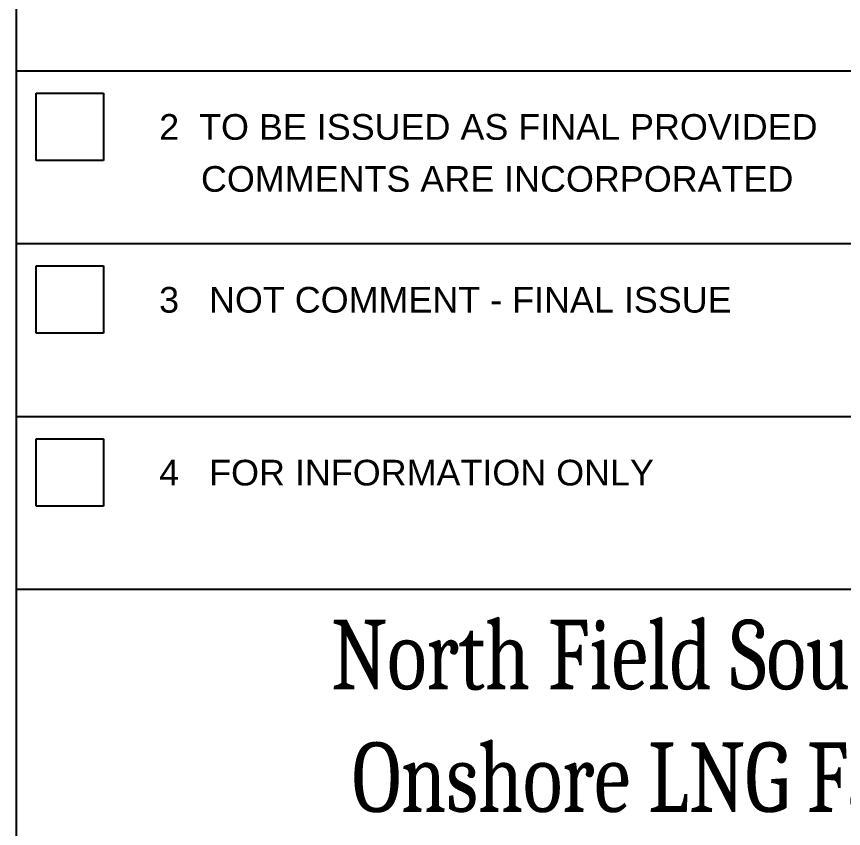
# Model space of a CAD drawing. Header units: millimetres. Extents: x -181 to 239, y -54 to 243.
# Drawn here: x 155.94 to 192.88, y 46.92 to 83.21 of the extents above; entities that cross this region are included whole.
import ezdxf

# ---------------------------------------------------------------- set-up
doc = ezdxf.new("R2010")
doc.units = ezdxf.units.MM
doc.styles.add('Arial', font='ARIAL.TTF', dxfattribs={"height": 0.2})
doc.styles.add('Cambria Math', font='CAMBRIA.TTC', dxfattribs={"height": 0.2})

# ---------------------------------------------------------------- blocks, each defined once
blk = doc.blocks.new('Unknown-234525213-26950')
at = {"color": 7, "linetype": 'Continuous'}
for p, q in [((155.938, -38.639), (155.938, 124.4)), ((155.938, 80.79), (223.809, 80.79)), ((156.818, 79.787), (159.822, 79.787)), ((156.818, 76.784), (156.818, 79.787)), ((159.822, 79.787), (159.822, 76.784)), ((159.822, 76.784), (156.818, 76.784)), ((155.938, 73.066), (223.809, 73.066)), ((156.818, 72.063), (159.822, 72.063)), ((156.818, 69.059), (156.818, 72.063)), ((159.822, 72.063), (159.822, 69.059)), ((159.822, 69.059), (156.818, 69.059)), ((155.938, 65.341), (223.809, 65.341)), ((156.818, 64.338), (159.822, 64.338)), ((156.818, 61.334), (156.818, 64.338)), ((159.822, 64.338), (159.822, 61.334)), ((159.822, 61.334), (156.818, 61.334)), ((155.938, 57.616), (223.809, 57.616))]:
    blk.add_line(p, q, dxfattribs=at)
for s, height, style, width, p in [('2  TO BE ISSUED AS FINAL PROVIDED', 1.14754, 'Arial', 1.000637, (162.311, 77.704)), ('    COMMENTS ARE INCORPORATED', 1.14754, 'Arial', 1.000637, (162.396, 75.38)), ('3   NOT COMMENT - FINAL ISSUE', 1.14754, 'Arial', 1.000637, (162.308, 69.979)), ('4   FOR INFORMATION ONLY', 1.14754, 'Arial', 1.000637, (162.314, 62.254)), ('North Field South Project', 3.11425, 'Cambria Math', 0.777778, (169.99, 53.137)), ('Onshore LNG Facilities', 3.11425, 'Cambria Math', 0.777778, (170.934, 47.657))]:
    blk.add_text(s, height=height, dxfattribs=dict(at, style=style, width=width)).set_placement(p)

msp = doc.modelspace()

# ---------------------------------------------------------------- block references
msp.add_blockref('Unknown-234525213-26950', (0, 0))

doc.saveas('drawing.dxf')
